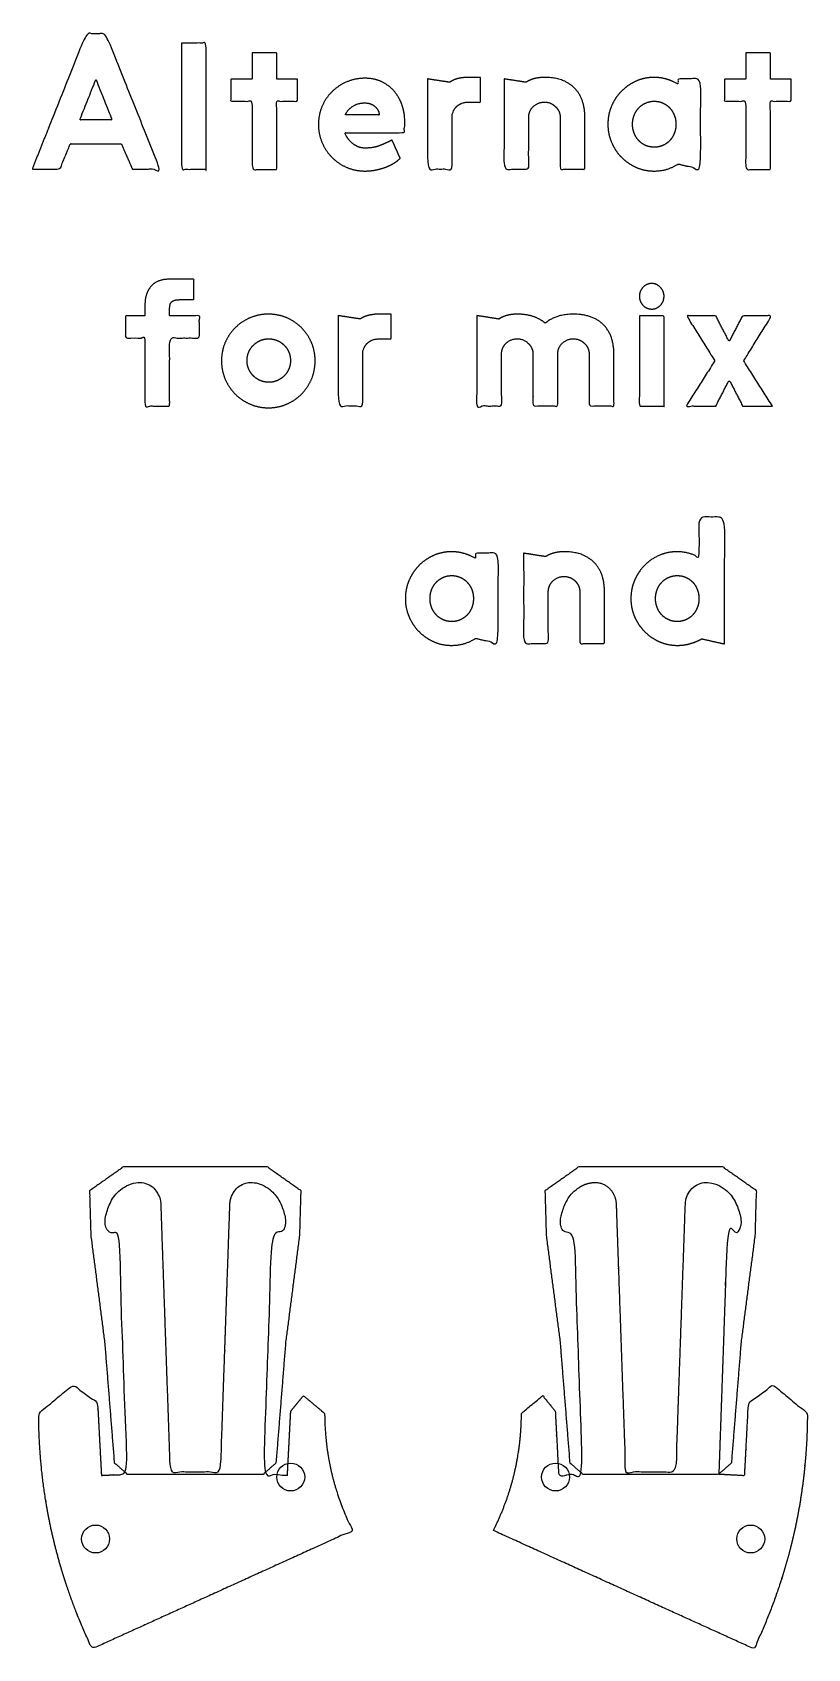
# Model space of a CAD drawing. Header units: millimetres. Extents: x 13 to 2477, y 20 to 1156.
# Drawn here: x 1500.5 to 1614.4, y 32.3 to 269.6 of the extents above; entities that cross this region are included whole.
import ezdxf

# ---------------------------------------------------------------- set-up
doc = ezdxf.new("R2010")
doc.units = ezdxf.units.MM
doc.header["$MEASUREMENT"] = 0
doc.layers.add('Work layer', color=254, linetype='Continuous', true_color=0xdddddd)

msp = doc.modelspace()

# ---------------------------------------------------------------- linework, layer by layer
at = {"layer": 'Work layer'}
for centre in [(1538.5, 57.46), (1577.39, 57.46), (1509.83, 48.36), (1606.06, 48.36)]:
    msp.add_circle(centre, 2.05, dxfattribs=at)
for points, knots in [([(1515.24, 249.53), (1514.46, 251.32), (1513.68, 253.11), (1513.63, 253.25), (1513.47, 253.25), (1509.88, 253.25), (1506.29, 253.25), (1506.13, 253.25), (1506.07, 253.11), (1505.33, 251.32), (1504.59, 249.53), (1502.55, 249.53), (1500.51, 249.53), (1504.47, 259.47), (1508.43, 269.41), (1509.88, 269.41), (1511.32, 269.41), (1515.31, 259.47), (1519.3, 249.53), (1517.27, 249.53), (1515.24, 249.53)], [0, 0, 0, 1, 1, 2, 2, 3, 3, 4, 4, 5, 5, 6, 6, 7, 7, 8, 8, 9, 9, 10, 10, 10]), ([(1522.45, 268.05), (1524.26, 268.05), (1526.08, 268.05), (1526.08, 258.77), (1526.08, 249.5), (1524.26, 249.5), (1522.45, 249.5), (1522.45, 258.77), (1522.45, 268.05)], [0, 0, 0, 1, 1, 2, 2, 3, 3, 4, 4, 4]), ([(1532.83, 266.62), (1534.64, 266.62), (1536.45, 266.62), (1536.45, 264.68), (1536.45, 262.75), (1537.98, 262.75), (1539.5, 262.75), (1539.5, 261.12), (1539.5, 259.5), (1537.98, 259.5), (1536.45, 259.5), (1536.45, 254.49), (1536.45, 249.48), (1534.64, 249.48), (1532.83, 249.48), (1532.83, 254.49), (1532.83, 259.5), (1531.26, 259.5), (1529.7, 259.5), (1529.7, 261.12), (1529.7, 262.75), (1531.26, 262.75), (1532.83, 262.75), (1532.83, 264.68), (1532.83, 266.62)], [0, 0, 0, 1, 1, 2, 2, 3, 3, 4, 4, 5, 5, 6, 6, 7, 7, 8, 8, 9, 9, 10, 10, 11, 11, 12, 12, 12]), ([(1605.33, 266.62), (1607.14, 266.62), (1608.95, 266.62), (1608.95, 264.68), (1608.95, 262.75), (1610.48, 262.75), (1612, 262.75), (1612, 261.12), (1612, 259.5), (1610.48, 259.5), (1608.95, 259.5), (1608.95, 254.49), (1608.95, 249.48), (1607.14, 249.48), (1605.33, 249.48), (1605.33, 254.49), (1605.33, 259.5), (1603.76, 259.5), (1602.2, 259.5), (1602.2, 261.12), (1602.2, 262.75), (1603.76, 262.75), (1605.33, 262.75), (1605.33, 264.68), (1605.33, 266.62)], [0, 0, 0, 1, 1, 2, 2, 3, 3, 4, 4, 5, 5, 6, 6, 7, 7, 8, 8, 9, 9, 10, 10, 11, 11, 12, 12, 12]), ([(1509.89, 262.63), (1509.84, 262.63), (1509.84, 262.58), (1509.81, 262.55), (1509.81, 262.52), (1508.7, 259.73), (1507.58, 256.93), (1507.56, 256.9), (1507.56, 256.83), (1507.56, 256.75), (1507.66, 256.75), (1509.88, 256.75), (1512.09, 256.75), (1512.19, 256.75), (1512.19, 256.85), (1512.19, 256.9), (1512.17, 256.93), (1511.07, 259.73), (1509.97, 262.52), (1509.94, 262.55), (1509.94, 262.58), (1509.92, 262.6), (1509.89, 262.63)], [0, 0, 0, 1, 1, 2, 2, 3, 3, 4, 4, 5, 5, 6, 6, 7, 7, 8, 8, 9, 9, 10, 10, 11, 11, 11]), ([(1549.43, 252.62), (1550.68, 252.62), (1551.59, 252.99), (1552.51, 253.36), (1553.2, 253.71), (1553.29, 253.75), (1553.38, 253.79), (1553.98, 252.46), (1554.57, 251.13), (1554.1, 250.65), (1553.46, 250.3), (1552.82, 249.94), (1552.15, 249.71), (1551.47, 249.48), (1550.77, 249.36), (1550.07, 249.25), (1549.43, 249.25), (1548, 249.25), (1546.76, 249.77), (1545.51, 250.3), (1544.57, 251.24), (1543.63, 252.18), (1543.1, 253.43), (1542.57, 254.67), (1542.57, 256.1), (1542.57, 257.5), (1543.1, 258.74), (1543.63, 259.99), (1544.56, 260.9), (1545.48, 261.81), (1546.73, 262.34), (1547.98, 262.87), (1549.38, 262.87), (1550.92, 262.87), (1552.03, 262.28), (1553.14, 261.68), (1553.86, 260.76), (1554.57, 259.83), (1554.92, 258.71), (1555.26, 257.59), (1555.26, 256.51), (1555.26, 255.66), (1555.05, 254.87), (1550.81, 254.87), (1546.57, 254.87), (1546.49, 254.87), (1546.49, 254.72), (1546.86, 253.88), (1547.64, 253.25), (1548.42, 252.62), (1549.43, 252.62)], [0, 0, 0, 1, 1, 2, 2, 3, 3, 4, 4, 5, 5, 6, 6, 7, 7, 8, 8, 9, 9, 10, 10, 11, 11, 12, 12, 13, 13, 14, 14, 15, 15, 16, 16, 17, 17, 18, 18, 19, 19, 20, 20, 21, 21, 22, 22, 23, 23, 24, 24, 25, 25, 25]), ([(1558.58, 262.78), (1560.2, 262.53), (1561.83, 262.28), (1562.41, 262.68), (1563.12, 262.84), (1563.82, 263), (1564.51, 263), (1565.45, 263), (1566.39, 263), (1566.39, 261.18), (1566.39, 259.36), (1565.45, 259.36), (1564.51, 259.36), (1563.58, 259.36), (1562.92, 258.77), (1562.25, 258.17), (1562.2, 257.24), (1562.2, 253.39), (1562.2, 249.53), (1560.39, 249.53), (1558.58, 249.53), (1558.58, 256.16), (1558.58, 262.78)], [0, 0, 0, 1, 1, 2, 2, 3, 3, 4, 4, 5, 5, 6, 6, 7, 7, 8, 8, 9, 9, 10, 10, 11, 11, 11]), ([(1569.83, 262.78), (1571.45, 262.53), (1573.07, 262.28), (1573.66, 262.68), (1574.37, 262.84), (1575.07, 263), (1575.76, 263), (1578.59, 263), (1580.14, 261.46), (1581.7, 259.93), (1581.7, 257.12), (1581.7, 253.32), (1581.7, 249.51), (1579.89, 249.51), (1578.08, 249.51), (1578.08, 253.29), (1578.08, 257.07), (1578.08, 258.02), (1577.4, 258.69), (1576.72, 259.37), (1575.76, 259.37), (1574.83, 259.37), (1574.17, 258.76), (1573.5, 258.15), (1573.45, 257.22), (1573.45, 253.37), (1573.45, 249.51), (1571.64, 249.51), (1569.83, 249.51), (1569.83, 256.15), (1569.83, 262.78)], [0, 0, 0, 1, 1, 2, 2, 3, 3, 4, 4, 5, 5, 6, 6, 7, 7, 8, 8, 9, 9, 10, 10, 11, 11, 12, 12, 13, 13, 14, 14, 15, 15, 15]), ([(1585.08, 256.12), (1585.08, 257.53), (1585.61, 258.79), (1586.15, 260.04), (1587.07, 260.97), (1587.99, 261.9), (1589.23, 262.45), (1590.46, 263), (1591.85, 263), (1592.82, 263), (1593.72, 262.73), (1594.61, 262.47), (1595.37, 262), (1595.38, 262.4), (1595.4, 262.8), (1597.05, 262.8), (1598.7, 262.8), (1598.7, 256.15), (1598.7, 249.5), (1597.05, 249.89), (1595.41, 250.29), (1593.83, 249.25), (1591.88, 249.25), (1590.48, 249.25), (1589.24, 249.79), (1588, 250.34), (1587.08, 251.27), (1586.16, 252.2), (1585.62, 253.46), (1585.08, 254.71), (1585.08, 256.12)], [0, 0, 0, 1, 1, 2, 2, 3, 3, 4, 4, 5, 5, 6, 6, 7, 7, 8, 8, 9, 9, 10, 10, 11, 11, 12, 12, 13, 13, 14, 14, 15, 15, 15]), ([(1549.35, 259.25), (1548.42, 259.25), (1547.7, 258.81), (1546.97, 258.37), (1546.57, 257.65), (1546.57, 257.62), (1546.56, 257.61), (1546.54, 257.6), (1546.54, 257.57), (1546.54, 257.5), (1546.65, 257.5), (1549.01, 257.5), (1551.37, 257.5), (1551.47, 257.5), (1551.47, 257.55), (1551.47, 258.19), (1550.88, 258.72), (1550.28, 259.25), (1549.35, 259.25)], [0, 0, 0, 1, 1, 2, 2, 3, 3, 4, 4, 5, 5, 6, 6, 7, 7, 8, 8, 9, 9, 9]), ([(1588.7, 256.12), (1588.7, 255.41), (1588.95, 254.79), (1589.19, 254.16), (1589.62, 253.71), (1590.05, 253.26), (1590.63, 253), (1591.22, 252.75), (1591.89, 252.75), (1592.56, 252.75), (1593.15, 253), (1593.73, 253.26), (1594.16, 253.71), (1594.58, 254.16), (1594.83, 254.79), (1595.08, 255.41), (1595.08, 256.12), (1595.08, 256.83), (1594.83, 257.45), (1594.58, 258.08), (1594.16, 258.53), (1593.73, 258.98), (1593.15, 259.24), (1592.56, 259.5), (1591.89, 259.5), (1591.22, 259.5), (1590.63, 259.24), (1590.05, 258.98), (1589.62, 258.53), (1589.19, 258.08), (1588.95, 257.45), (1588.7, 256.83), (1588.7, 256.12)], [0, 0, 0, 1, 1, 2, 2, 3, 3, 4, 4, 5, 5, 6, 6, 7, 7, 8, 8, 9, 9, 10, 10, 11, 11, 12, 12, 13, 13, 14, 14, 15, 15, 16, 16, 16]), ([(1517.08, 229.53), (1517.08, 231.31), (1517.99, 232.33), (1518.89, 233.36), (1520.68, 233.36), (1522.48, 233.36), (1524.28, 233.36), (1524.28, 231.86), (1524.28, 230.36), (1523.22, 230.36), (1522.17, 230.36), (1521.45, 230.36), (1521.08, 230.1), (1520.71, 229.85), (1520.71, 229.03), (1520.71, 228.51), (1520.71, 227.98), (1522.89, 227.98), (1525.08, 227.98), (1525.08, 226.36), (1525.08, 224.73), (1522.89, 224.73), (1520.71, 224.73), (1520.71, 219.72), (1520.71, 214.72), (1518.89, 214.72), (1517.08, 214.72), (1517.08, 219.72), (1517.08, 224.73), (1515.64, 224.73), (1514.21, 224.73), (1514.21, 226.36), (1514.21, 227.98), (1515.64, 227.98), (1517.08, 227.98), (1517.08, 228.75), (1517.08, 229.53)], [0, 0, 0, 1, 1, 2, 2, 3, 3, 4, 4, 5, 5, 6, 6, 7, 7, 8, 8, 9, 9, 10, 10, 11, 11, 12, 12, 13, 13, 14, 14, 15, 15, 16, 16, 17, 17, 18, 18, 18]), ([(1589.71, 230.87), (1589.71, 231.61), (1590.24, 232.17), (1590.76, 232.73), (1591.53, 232.73), (1592.25, 232.73), (1592.79, 232.17), (1593.33, 231.61), (1593.33, 230.87), (1593.33, 230.08), (1592.79, 229.53), (1592.25, 228.98), (1591.53, 228.98), (1590.76, 228.98), (1590.24, 229.53), (1589.71, 230.08), (1589.71, 230.87)], [0, 0, 0, 1, 1, 2, 2, 3, 3, 4, 4, 5, 5, 6, 6, 7, 7, 8, 8, 8]), ([(1528.33, 221.39), (1528.33, 222.8), (1528.86, 224.05), (1529.4, 225.3), (1530.34, 226.23), (1531.29, 227.17), (1532.54, 227.7), (1533.79, 228.23), (1535.23, 228.23), (1536.65, 228.23), (1537.9, 227.7), (1539.15, 227.17), (1540.08, 226.23), (1541.01, 225.3), (1541.55, 224.05), (1542.08, 222.8), (1542.08, 221.39), (1542.08, 219.95), (1541.55, 218.69), (1541.01, 217.44), (1540.08, 216.49), (1539.15, 215.55), (1537.9, 215.02), (1536.65, 214.48), (1535.23, 214.48), (1533.79, 214.48), (1532.54, 215.02), (1531.29, 215.55), (1530.34, 216.49), (1529.4, 217.44), (1528.86, 218.69), (1528.33, 219.95), (1528.33, 221.39)], [0, 0, 0, 1, 1, 2, 2, 3, 3, 4, 4, 5, 5, 6, 6, 7, 7, 8, 8, 9, 9, 10, 10, 11, 11, 12, 12, 13, 13, 14, 14, 15, 15, 16, 16, 16]), ([(1545.46, 228.02), (1547.08, 227.77), (1548.71, 227.52), (1549.29, 227.91), (1550, 228.07), (1550.7, 228.23), (1551.39, 228.23), (1552.33, 228.23), (1553.27, 228.23), (1553.27, 226.42), (1553.27, 224.6), (1552.33, 224.6), (1551.39, 224.6), (1550.46, 224.6), (1549.8, 224.01), (1549.13, 223.41), (1549.08, 222.48), (1549.08, 218.63), (1549.08, 214.77), (1547.27, 214.77), (1545.46, 214.77), (1545.46, 221.4), (1545.46, 228.02)], [0, 0, 0, 1, 1, 2, 2, 3, 3, 4, 4, 5, 5, 6, 6, 7, 7, 8, 8, 9, 9, 10, 10, 11, 11, 11]), ([(1565.83, 228.02), (1567.46, 227.77), (1569.08, 227.51), (1569.67, 227.91), (1570.37, 228.07), (1571.08, 228.23), (1571.77, 228.23), (1573.07, 228.23), (1574.1, 227.89), (1575.12, 227.54), (1575.89, 226.91), (1577.46, 228.23), (1580.02, 228.23), (1582.84, 228.23), (1584.4, 226.7), (1585.96, 225.17), (1585.96, 222.36), (1585.96, 218.55), (1585.96, 214.75), (1584.14, 214.75), (1582.33, 214.75), (1582.33, 218.53), (1582.33, 222.3), (1582.33, 223.26), (1581.65, 223.93), (1580.98, 224.61), (1580.02, 224.61), (1579.09, 224.61), (1578.42, 224), (1577.76, 223.39), (1577.71, 222.46), (1577.71, 218.61), (1577.71, 214.75), (1575.89, 214.75), (1574.08, 214.75), (1574.08, 218.53), (1574.08, 222.3), (1574.08, 223.26), (1573.4, 223.93), (1572.73, 224.61), (1571.77, 224.61), (1570.84, 224.61), (1570.17, 224), (1569.51, 223.39), (1569.46, 222.46), (1569.46, 218.61), (1569.46, 214.75), (1567.64, 214.75), (1565.83, 214.75), (1565.83, 221.39), (1565.83, 228.02)], [0, 0, 0, 1, 1, 2, 2, 3, 3, 4, 4, 5, 5, 6, 6, 7, 7, 8, 8, 9, 9, 10, 10, 11, 11, 12, 12, 13, 13, 14, 14, 15, 15, 16, 16, 17, 17, 18, 18, 19, 19, 20, 20, 21, 21, 22, 22, 23, 23, 24, 24, 25, 25, 25]), ([(1589.71, 227.98), (1591.52, 227.98), (1593.33, 227.98), (1593.33, 221.34), (1593.33, 214.71), (1591.52, 214.71), (1589.71, 214.71), (1589.71, 221.34), (1589.71, 227.98)], [0, 0, 0, 1, 1, 2, 2, 3, 3, 4, 4, 4]), ([(1609.25, 214.73), (1607.07, 214.73), (1604.88, 214.73), (1603.95, 216.53), (1603.02, 218.34), (1602.97, 218.39), (1602.89, 218.39), (1602.79, 218.39), (1602.79, 218.34), (1601.86, 216.53), (1600.93, 214.73), (1598.74, 214.73), (1596.56, 214.73), (1598.63, 217.98), (1600.69, 221.23), (1600.75, 221.33), (1600.75, 221.36), (1600.75, 221.41), (1600.69, 221.52), (1598.67, 224.75), (1596.64, 227.98), (1598.78, 227.98), (1600.93, 227.98), (1601.86, 226.19), (1602.79, 224.41), (1602.81, 224.33), (1602.89, 224.33), (1602.94, 224.33), (1603, 224.41), (1603.92, 226.19), (1604.85, 227.98), (1607, 227.98), (1609.15, 227.98), (1607.13, 224.75), (1605.12, 221.52), (1605.07, 221.46), (1605.07, 221.36), (1605.07, 221.28), (1605.12, 221.23), (1607.18, 217.98), (1609.25, 214.73)], [0, 0, 0, 1, 1, 2, 2, 3, 3, 4, 4, 5, 5, 6, 6, 7, 7, 8, 8, 9, 9, 10, 10, 11, 11, 12, 12, 13, 13, 14, 14, 15, 15, 16, 16, 17, 17, 18, 18, 19, 19, 20, 20, 20]), ([(1532.08, 221.43), (1532.08, 220.75), (1532.33, 220.17), (1532.58, 219.6), (1533.01, 219.16), (1533.44, 218.73), (1534.02, 218.48), (1534.6, 218.23), (1535.28, 218.23), (1535.94, 218.23), (1536.52, 218.48), (1537.09, 218.73), (1537.53, 219.16), (1537.96, 219.6), (1538.21, 220.17), (1538.46, 220.75), (1538.46, 221.43), (1538.46, 222.09), (1538.21, 222.67), (1537.96, 223.24), (1537.53, 223.68), (1537.09, 224.11), (1536.52, 224.36), (1535.94, 224.61), (1535.28, 224.61), (1534.6, 224.61), (1534.02, 224.36), (1533.44, 224.11), (1533.01, 223.68), (1532.58, 223.24), (1532.33, 222.67), (1532.08, 222.09), (1532.08, 221.43)], [0, 0, 0, 1, 1, 2, 2, 3, 3, 4, 4, 5, 5, 6, 6, 7, 7, 8, 8, 9, 9, 10, 10, 11, 11, 12, 12, 13, 13, 14, 14, 15, 15, 16, 16, 16]), ([(1602.21, 179.8), (1600.54, 180.18), (1598.86, 180.55), (1598.15, 180.15), (1597.24, 179.87), (1596.34, 179.59), (1595.31, 179.59), (1593.9, 179.59), (1592.65, 180.13), (1591.4, 180.68), (1590.48, 181.61), (1589.55, 182.55), (1589, 183.8), (1588.46, 185.05), (1588.46, 186.46), (1588.46, 187.88), (1588.99, 189.13), (1589.53, 190.38), (1590.45, 191.31), (1591.36, 192.25), (1592.59, 192.79), (1593.82, 193.34), (1595.21, 193.34), (1596.13, 193.34), (1596.94, 193.12), (1597.75, 192.9), (1598.46, 192.5), (1598.46, 195.47), (1598.46, 198.44), (1600.33, 198.44), (1602.21, 198.44), (1602.21, 189.12), (1602.21, 179.8)], [0, 0, 0, 1, 1, 2, 2, 3, 3, 4, 4, 5, 5, 6, 6, 7, 7, 8, 8, 9, 9, 10, 10, 11, 11, 12, 12, 13, 13, 14, 14, 15, 15, 16, 16, 16]), ([(1555.33, 186.46), (1555.33, 187.88), (1555.87, 189.13), (1556.41, 190.38), (1557.33, 191.31), (1558.25, 192.25), (1559.48, 192.79), (1560.72, 193.34), (1562.11, 193.34), (1563.08, 193.34), (1563.97, 193.08), (1564.86, 192.82), (1565.63, 192.35), (1565.64, 192.74), (1565.65, 193.14), (1567.31, 193.14), (1568.96, 193.14), (1568.96, 186.49), (1568.96, 179.84), (1567.31, 180.24), (1565.66, 180.63), (1564.08, 179.59), (1562.13, 179.59), (1560.73, 179.59), (1559.5, 180.13), (1558.26, 180.68), (1557.34, 181.61), (1556.41, 182.55), (1555.87, 183.8), (1555.33, 185.05), (1555.33, 186.46)], [0, 0, 0, 1, 1, 2, 2, 3, 3, 4, 4, 5, 5, 6, 6, 7, 7, 8, 8, 9, 9, 10, 10, 11, 11, 12, 12, 13, 13, 14, 14, 15, 15, 15]), ([(1572.71, 193.13), (1574.33, 192.87), (1575.96, 192.62), (1576.54, 193.02), (1577.25, 193.18), (1577.95, 193.34), (1578.64, 193.34), (1581.47, 193.34), (1583.02, 191.81), (1584.58, 190.27), (1584.58, 187.46), (1584.58, 183.66), (1584.58, 179.86), (1582.77, 179.86), (1580.96, 179.86), (1580.96, 183.63), (1580.96, 187.41), (1580.96, 188.36), (1580.28, 189.04), (1579.6, 189.71), (1578.64, 189.71), (1577.72, 189.71), (1577.05, 189.1), (1576.39, 188.49), (1576.33, 187.57), (1576.33, 183.71), (1576.33, 179.86), (1574.52, 179.86), (1572.71, 179.86), (1572.71, 186.49), (1572.71, 193.13)], [0, 0, 0, 1, 1, 2, 2, 3, 3, 4, 4, 5, 5, 6, 6, 7, 7, 8, 8, 9, 9, 10, 10, 11, 11, 12, 12, 13, 13, 14, 14, 15, 15, 15]), ([(1558.96, 186.46), (1558.96, 185.76), (1559.2, 185.13), (1559.45, 184.5), (1559.88, 184.06), (1560.31, 183.61), (1560.89, 183.35), (1561.47, 183.09), (1562.14, 183.09), (1562.82, 183.09), (1563.4, 183.35), (1563.98, 183.61), (1564.41, 184.06), (1564.84, 184.5), (1565.09, 185.13), (1565.33, 185.76), (1565.33, 186.46), (1565.33, 187.17), (1565.09, 187.8), (1564.84, 188.42), (1564.41, 188.87), (1563.98, 189.32), (1563.4, 189.58), (1562.82, 189.84), (1562.14, 189.84), (1561.47, 189.84), (1560.89, 189.58), (1560.31, 189.32), (1559.88, 188.87), (1559.45, 188.42), (1559.2, 187.8), (1558.96, 187.17), (1558.96, 186.46)], [0, 0, 0, 1, 1, 2, 2, 3, 3, 4, 4, 5, 5, 6, 6, 7, 7, 8, 8, 9, 9, 10, 10, 11, 11, 12, 12, 13, 13, 14, 14, 15, 15, 16, 16, 16]), ([(1592.08, 186.46), (1592.08, 185.76), (1592.33, 185.13), (1592.57, 184.5), (1593, 184.06), (1593.43, 183.61), (1594.01, 183.35), (1594.6, 183.09), (1595.27, 183.09), (1595.94, 183.09), (1596.53, 183.35), (1597.11, 183.61), (1597.54, 184.06), (1597.97, 184.5), (1598.21, 185.13), (1598.46, 185.76), (1598.46, 186.46), (1598.46, 187.17), (1598.21, 187.8), (1597.97, 188.42), (1597.54, 188.87), (1597.11, 189.32), (1596.53, 189.58), (1595.94, 189.84), (1595.27, 189.84), (1594.6, 189.84), (1594.01, 189.58), (1593.43, 189.32), (1593, 188.87), (1592.57, 188.42), (1592.33, 187.8), (1592.08, 187.17), (1592.08, 186.46)], [0, 0, 0, 1, 1, 2, 2, 3, 3, 4, 4, 5, 5, 6, 6, 7, 7, 8, 8, 9, 9, 10, 10, 11, 11, 12, 12, 13, 13, 14, 14, 15, 15, 16, 16, 16]), ([(1536.38, 59.57), (1535.43, 58.73), (1534.48, 57.9), (1524.48, 57.9), (1514.48, 57.9), (1513.53, 58.73), (1512.58, 59.57), (1511.87, 68.43), (1511.16, 77.28), (1510.15, 85.12), (1509.13, 92.95), (1509.03, 96.22), (1508.94, 99.49), (1511.44, 101.25), (1513.94, 103.01), (1524.48, 103.01), (1535.02, 103.01), (1537.52, 101.25), (1540.02, 99.49), (1539.92, 96.22), (1539.83, 92.95), (1538.81, 85.12), (1537.8, 77.28), (1537.09, 68.43), (1536.38, 59.57)], [254.642177, 254.642177, 254.642177, 257.173419, 257.173419, 277.173419, 277.173419, 279.704661, 279.704661, 297.469367, 297.469367, 313.27291, 313.27291, 319.815741, 319.815741, 325.926857, 325.926857, 347.006692, 347.006692, 353.117807, 353.117807, 359.660639, 359.660639, 375.464182, 375.464182, 393.228887, 393.228887, 393.228887]), ([(1603.27, 59.57), (1602.33, 58.73), (1601.38, 57.9), (1591.38, 57.9), (1581.38, 57.9), (1580.43, 58.73), (1579.48, 59.57), (1578.77, 68.43), (1578.06, 77.28), (1577.04, 85.12), (1576.02, 92.95), (1575.93, 96.22), (1575.84, 99.49), (1578.34, 101.25), (1580.84, 103.01), (1591.38, 103.01), (1601.92, 103.01), (1604.42, 101.25), (1606.92, 99.49), (1606.82, 96.22), (1606.73, 92.95), (1605.71, 85.12), (1604.69, 77.28), (1603.98, 68.43), (1603.27, 59.57)], [254.642177, 254.642177, 254.642177, 257.173419, 257.173419, 277.173419, 277.173419, 279.704661, 279.704661, 297.469367, 297.469367, 313.27291, 313.27291, 319.815741, 319.815741, 325.926857, 325.926857, 347.006692, 347.006692, 353.117807, 353.117807, 359.660639, 359.660639, 375.464182, 375.464182, 393.228887, 393.228887, 393.228887])]:
    msp.add_open_spline(points, degree=2, knots=knots, dxfattribs=at)
for points, weights, knots in [([(1543.48, 66.58), (1543.48, 66.73), (1543.42, 66.86), (1543.3, 66.96), (1542.32, 67.78), (1541.34, 68.59), (1540.36, 69.41), (1539.74, 68.65), (1539.12, 67.89), (1538.5, 67.13), (1538.34, 63.99), (1538.17, 60.85), (1538.01, 57.71), (1536.83, 57.77), (1535.66, 57.83), (1534.48, 57.9), (1534.48, 57.91), (1534.48, 57.93), (1534.48, 57.95), (1534.89, 69.71), (1535.3, 81.46), (1535.71, 93.22), (1536.27, 93.2), (1536.78, 93.31), (1537.22, 93.56), (1538.05, 94.31), (1537.46, 97.07), (1536.14, 99.45), (1534.26, 100.4), (1533.86, 100.54), (1533.45, 100.64), (1533.04, 100.69), (1531.95, 100.83), (1530.94, 100.41), (1530.28, 99.53), (1529.82, 98.94), (1529.59, 98.24), (1529.56, 97.53), (1529.1, 84.43), (1528.65, 71.33), (1528.19, 58.23), (1525.72, 58.23), (1523.24, 58.23), (1520.77, 58.23), (1520.31, 71.33), (1519.86, 84.43), (1519.4, 97.53), (1519.37, 98.24), (1519.14, 98.94), (1518.68, 99.53), (1518.02, 100.41), (1517.01, 100.83), (1515.92, 100.69), (1515.51, 100.64), (1515.1, 100.54), (1514.7, 100.4), (1512.81, 99.45), (1511.5, 97.07), (1510.91, 94.31), (1511.74, 93.56), (1512.18, 93.31), (1512.68, 93.2), (1513.25, 93.22), (1513.66, 81.46), (1514.07, 69.71), (1514.48, 57.95), (1514.48, 57.93), (1514.48, 57.91), (1514.48, 57.9), (1513.21, 57.83), (1511.95, 57.76), (1510.69, 57.7), (1510.5, 61.24), (1510.31, 64.78), (1510.13, 68.32), (1508.91, 69.21), (1507.7, 70.1), (1506.48, 70.99), (1504.88, 69.64), (1503.27, 68.3), (1501.66, 66.96), (1501.54, 66.86), (1501.48, 66.72), (1501.48, 66.57), (1501.51, 54.9), (1504.07, 43.23), (1509.34, 32.23), (1522.09, 38.02), (1534.84, 43.82), (1547.59, 49.61), (1544.85, 55.01), (1543.52, 60.78), (1543.48, 66.58)], [1, 0.938079447016, 0.938079432253, 0.999999955711, 0.999999955711, 0.999999955711, 0.999999955711, 0.999999955711, 0.999999955711, 0.999999955711, 0.999999955711, 0.999999955711, 0.999999955711, 0.999999955711, 0.999999955711, 0.999999955711, 0.999999955711, 0.999999955711, 0.999999955711, 0.999999955711, 0.999999955711, 0.999999955711, 0.94367410159, 0.906922567688, 0.889745354005, 0.889745354005, 0.889745354005, 0.889745354005, 0.889745354005, 0.889745354005, 0.889745354005, 0.889745354005, 0.810561912211, 0.810561912211, 0.889745354005, 0.906131853423, 0.954562926336, 1.03503857274, 1.03503857274, 1.03503857274, 1.03503857274, 1.03503857274, 1.03503857274, 1.03503857274, 1.03503857274, 1.03503857274, 1.03503857274, 0.954562926336, 0.906131853423, 0.889745354005, 0.810561912211, 0.810561912211, 0.889745354005, 0.889745354005, 0.889745354005, 0.889745354005, 0.889745354005, 0.889745354005, 0.889745354005, 0.889745354005, 0.906922567688, 0.94367410159, 0.999999955711, 0.999999955711, 0.999999955711, 0.999999955711, 0.999999955711, 0.999999955711, 0.999999955711, 0.999999955711, 0.999999955711, 0.999999955711, 0.999999955711, 0.999999955711, 0.999999955711, 0.999999955711, 0.999999955711, 0.999999955711, 0.999999955711, 0.999999955711, 0.999999955711, 0.936806877141, 0.936806892207, 1.00000000091, 0.943210335433, 0.903055083342, 0.879534244639, 0.879534244639, 0.879534244639, 0.879534244639, 0.902426213115, 0.943397725477, 1.00244878172], [-3895.368173, -3895.368173, -3895.368173, -3895.368173, -3894.933764, -3894.933764, -3894.933764, -3893.940894, -3893.940894, -3893.940894, -3890.998891, -3890.998891, -3890.998891, -3881.565198, -3881.565198, -3881.565198, -3878.030564, -3878.030564, -3878.030564, -3877.975586, -3877.975586, -3877.975586, -3873.040106, -3873.040106, -3873.040106, -3871.321633, -3871.321633, -3871.321633, -3866.936158, -3862.550684, -3862.550684, -3862.550684, -3861.551409, -3861.551409, -3861.551409, -3858.415595, -3858.415595, -3858.415595, -3856.226432, -3856.226432, -3856.226432, -3836.958455, -3836.958455, -3836.958455, -3829.542148, -3829.542148, -3829.542148, -3810.274171, -3810.274171, -3810.274171, -3808.085008, -3808.085008, -3808.085008, -3804.949194, -3804.949194, -3804.949194, -3803.949919, -3803.949919, -3803.949919, -3799.564445, -3795.17897, -3795.17897, -3795.17897, -3793.460498, -3793.460498, -3793.460498, -3788.525017, -3788.525017, -3788.525017, -3788.47004, -3788.47004, -3788.47004, -3784.67004, -3784.67004, -3784.67004, -3774.030223, -3774.030223, -3774.030223, -3769.515095, -3769.515095, -3769.515095, -3764.69104, -3764.69104, -3764.69104, -3764.252118, -3764.252118, -3764.252118, -3727.59646, -3727.59646, -3727.59646, -3685.57785, -3685.57785, -3685.57785, -3667.459785, -3667.459785, -3667.459785, -3667.459785]), ([(1568.26, 49.61), (1581.01, 43.82), (1593.77, 38.02), (1606.52, 32.23), (1611.71, 43.07), (1614.38, 54.79), (1614.38, 66.81), (1614.32, 66.86), (1614.26, 66.91), (1614.2, 66.96), (1612.59, 68.3), (1610.98, 69.64), (1609.37, 70.99), (1608.16, 70.1), (1606.94, 69.21), (1605.73, 68.32), (1605.54, 64.78), (1605.36, 61.24), (1605.17, 57.7), (1603.91, 57.76), (1602.64, 57.83), (1601.38, 57.9), (1601.38, 57.91), (1601.38, 57.93), (1601.38, 57.95), (1601.79, 69.71), (1602.2, 81.46), (1602.61, 93.22), (1603.17, 93.2), (1603.68, 93.31), (1604.12, 93.56), (1604.95, 94.31), (1604.36, 97.07), (1603.04, 99.45), (1601.16, 100.4), (1600.76, 100.54), (1600.35, 100.64), (1599.94, 100.69), (1598.85, 100.83), (1597.84, 100.41), (1597.17, 99.53), (1596.72, 98.94), (1596.48, 98.24), (1596.46, 97.53), (1596, 84.43), (1595.54, 71.33), (1595.09, 58.23), (1592.61, 58.23), (1590.14, 58.23), (1587.67, 58.23), (1587.21, 71.33), (1586.75, 84.43), (1586.3, 97.53), (1586.27, 98.24), (1586.04, 98.94), (1585.58, 99.53), (1584.92, 100.41), (1583.9, 100.83), (1582.82, 100.69), (1582.4, 100.64), (1582, 100.54), (1581.6, 100.4), (1579.71, 99.45), (1578.4, 97.07), (1577.81, 94.31), (1578.63, 93.56), (1579.08, 93.31), (1579.58, 93.2), (1580.14, 93.22), (1580.55, 81.46), (1580.96, 69.71), (1581.38, 57.95), (1581.38, 57.93), (1581.38, 57.91), (1581.38, 57.9), (1580.2, 57.83), (1579.02, 57.77), (1577.85, 57.71), (1577.68, 60.85), (1577.52, 63.99), (1577.35, 67.13), (1576.73, 67.89), (1576.11, 68.65), (1575.49, 69.41), (1574.52, 68.59), (1573.54, 67.78), (1572.56, 66.96), (1572.44, 66.86), (1572.38, 66.73), (1572.38, 66.58), (1572.34, 60.78), (1571, 55.01), (1568.26, 49.61)], [1, 1, 1, 1, 0.983420164743, 0.983420164743, 1, 1, 1, 1, 1, 1, 1, 1, 1, 1, 1, 1, 1, 1, 1, 1, 1, 1, 1, 1, 1, 1, 0.943674143385, 0.906922607855, 0.889745393411, 0.889745393411, 0.889745393411, 0.889745393411, 0.889745393411, 0.889745393411, 0.889745393411, 0.889745393411, 0.81056194811, 0.81056194811, 0.889745393411, 0.906131893555, 0.954562968613, 1.03503861858, 1.03503861858, 1.03503861858, 1.03503861858, 1.03503861858, 1.03503861858, 1.03503861858, 1.03503861858, 1.03503861858, 1.03503861858, 0.954562968613, 0.906131893555, 0.889745393411, 0.81056194811, 0.81056194811, 0.889745393411, 0.889745393411, 0.889745393411, 0.889745393411, 0.889745393411, 0.889745393411, 0.889745393411, 0.889745393411, 0.906922607855, 0.943674143385, 1, 1, 1, 1, 1, 1, 1, 1, 1, 1, 1, 1, 1, 1, 1, 1, 1, 1, 1, 0.938079432253, 0.938079432253, 1, 0.94109322787, 0.900221818479, 0.877385771826], [-3592.118969, -3592.118969, -3592.118969, -3592.118969, -3550.100352, -3550.100352, -3550.100352, -3513.183796, -3513.183796, -3513.183796, -3513.003987, -3513.003987, -3513.003987, -3508.179932, -3508.179932, -3508.179932, -3503.664804, -3503.664804, -3503.664804, -3493.024988, -3493.024988, -3493.024988, -3489.224988, -3489.224988, -3489.224988, -3489.170011, -3489.170011, -3489.170011, -3484.23453, -3484.23453, -3484.23453, -3482.516057, -3482.516057, -3482.516057, -3478.130583, -3473.745109, -3473.745109, -3473.745109, -3472.745833, -3472.745833, -3472.745833, -3469.610019, -3469.610019, -3469.610019, -3467.420857, -3467.420857, -3467.420857, -3448.15288, -3448.15288, -3448.15288, -3440.736572, -3440.736572, -3440.736572, -3421.468595, -3421.468595, -3421.468595, -3419.279433, -3419.279433, -3419.279433, -3416.143618, -3416.143618, -3416.143618, -3415.144343, -3415.144343, -3415.144343, -3410.758869, -3406.373395, -3406.373395, -3406.373395, -3404.654922, -3404.654922, -3404.654922, -3399.719441, -3399.719441, -3399.719441, -3399.664464, -3399.664464, -3399.664464, -3396.129829, -3396.129829, -3396.129829, -3386.696136, -3386.696136, -3386.696136, -3383.754134, -3383.754134, -3383.754134, -3382.761263, -3382.761263, -3382.761263, -3382.326855, -3382.326855, -3382.326855, -3364.20879, -3364.20879, -3364.20879, -3364.20879])]:
    msp.add_rational_spline(points, weights, degree=3, knots=knots, dxfattribs=at)

doc.saveas('drawing.dxf')
